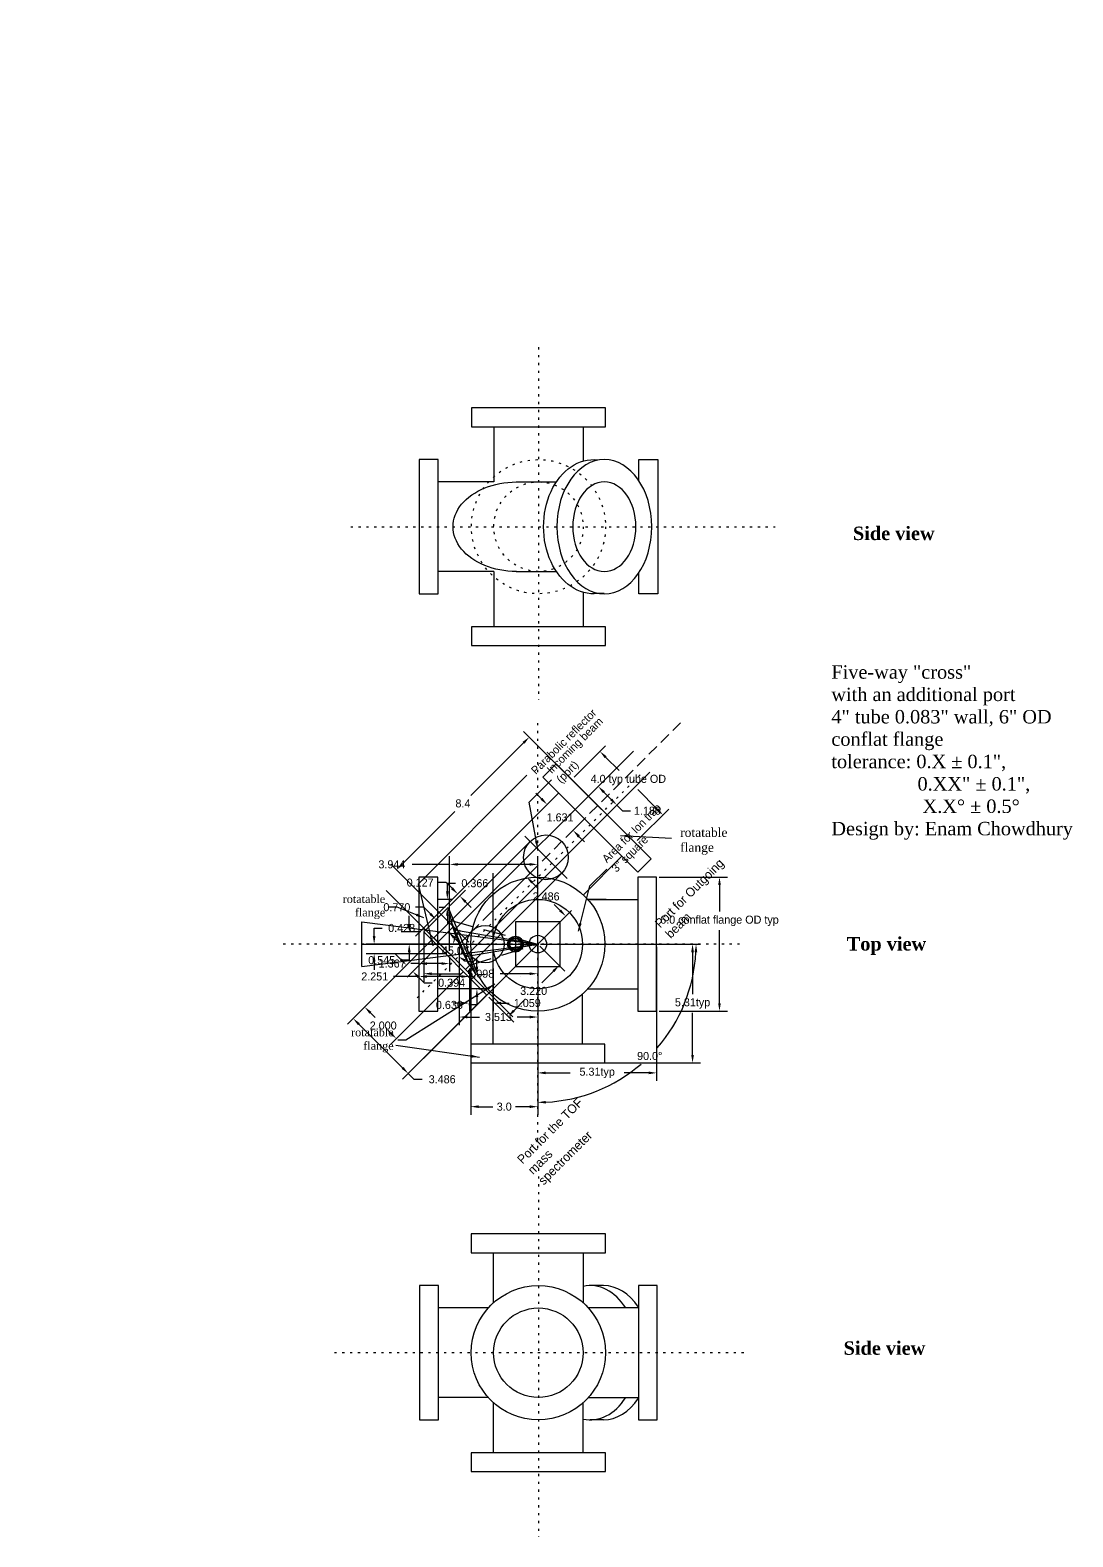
# Model space of a CAD drawing. Extents: x -60 to 33.2, y -11 to 57.
# Drawn here: x -13.4 to 33.2, y -10.4 to 57 of the extents above; entities that cross this region are included whole.
import ezdxf

# ---------------------------------------------------------------- set-up
doc = ezdxf.new("R2010")
doc.units = 0
doc.header["$LTSCALE"] = 2
doc.header["$MEASUREMENT"] = 0
for name, pattern in [('DASHED', [0.75, 0.5, -0.25]), ('DOT2', [0.125, 0, -0.125]), ('HIDDEN', [0.375, 0.25, -0.125])]:
    doc.linetypes.add(name, pattern=pattern)
doc.layers.get('0').update_dxf_attribs({"linetype": 'CONTINUOUS'})
doc.layers.get('DEFPOINTS').update_dxf_attribs({"linetype": 'CONTINUOUS'})
for name, color, linetype in [('3INCH', 92, 'CONTINUOUS'), ('CHAMBER', 5, 'HIDDEN'), ('DIM_CHAMBER', 136, 'CONTINUOUS'), ('DIM_INTERIOR', 6, 'CONTINUOUS'), ('LEGEND', 240, 'CONTINUOUS')]:
    doc.layers.add(name, color=color, linetype=linetype)
doc.dimstyles.new('STANDARD_WS', dxfattribs={"dimscale": 2, "dimtxt": 0.18, "dimasz": 0.18, "dimexe": 0.18, "dimexo": 0.0625, "dimgap": 0.09, "dimtad": 0, "dimtih": 1, "dimtoh": 1, "dimdec": 3, "dimzin": 0, "dimtxsty": 'STANDARD', "dimcen": 0.09, "dimazin": 3, "dimtfac": 1, "dimtdec": 3, "dimtofl": 0, "dimtmove": 0, "dimatfit": 3, "dimtolj": 1, "dimtzin": 0})

# ---------------------------------------------------------------- blocks, each defined once
blk = doc.blocks.new('*D0')
at = {"color": 0, "linetype": 'BYBLOCK'}
for p, q in [((4.564, 16.329), (1.308, 13.074)), ((5.978, 14.915), (2.723, 11.659)), ((1.818, 13.074), (2.033, 12.858)), ((2.723, 12.169), (2.595, 12.296))]:
    blk.add_line(p, q, dxfattribs=at)
for points in [[(1.86, 13.116), (1.775, 13.031), (1.563, 13.328)], [(2.765, 12.211), (2.68, 12.126), (2.977, 11.914)]]:
    blk.add_solid(points, dxfattribs=at)
at = {"layer": 'DEFPOINTS', "color": 0, "linetype": 'BYBLOCK'}
for p in [(4.653, 16.418), (6.067, 15.003), (2.977, 11.914)]:
    blk.add_point(p, dxfattribs=at)
at = {"color": 0, "linetype": 'BYBLOCK', "insert": (2.393, 12.498), "char_height": 0.36, "attachment_point": 5}
blk.add_mtext('\\A1;2.000', dxfattribs=at)
blk = doc.blocks.new('*D1')
at = {"color": 0, "linetype": 'BYBLOCK'}
for p, q in [((4.564, 16.329), (0.796, 12.561)), ((7.029, 13.865), (3.26, 10.096)), ((1.305, 12.561), (3.26, 10.605)), ((3.515, 10.351), (3.769, 10.096)), ((3.769, 10.096), (4.129, 10.096))]:
    blk.add_line(p, q, dxfattribs=at)
for points in [[(1.347, 12.603), (1.262, 12.518), (1.05, 12.815)], [(3.303, 10.648), (3.218, 10.563), (3.515, 10.351)]]:
    blk.add_solid(points, dxfattribs=at)
at = {"layer": 'DEFPOINTS', "color": 0, "linetype": 'BYBLOCK'}
for p in [(4.653, 16.418), (7.117, 13.953), (3.515, 10.351)]:
    blk.add_point(p, dxfattribs=at)
at = {"color": 0, "linetype": 'BYBLOCK', "insert": (5.029, 10.096), "char_height": 0.36, "attachment_point": 5}
blk.add_mtext('\\A1;3.486', dxfattribs=at)
blk = doc.blocks.new('*D2')
at = {"color": 0, "linetype": 'BYBLOCK'}
for p, q in [((5.788, 16.014), (5.788, 12.52)), ((9.301, 16.014), (9.3, 12.52)), ((6.148, 12.88), (6.704, 12.88)), ((8.94, 12.88), (8.384, 12.88))]:
    blk.add_line(p, q, dxfattribs=at)
for points in [[(6.148, 12.94), (6.148, 12.82), (5.788, 12.88)], [(8.94, 12.94), (8.94, 12.82), (9.3, 12.88)]]:
    blk.add_solid(points, dxfattribs=at)
at = {"layer": 'DEFPOINTS', "color": 0, "linetype": 'BYBLOCK'}
for p in [(5.788, 16.139), (9.301, 16.139), (5.788, 12.88)]:
    blk.add_point(p, dxfattribs=at)
at = {"color": 0, "linetype": 'BYBLOCK', "insert": (7.544, 12.88), "char_height": 0.36, "attachment_point": 5}
blk.add_mtext('\\A1;3.513', dxfattribs=at)
blk = doc.blocks.new('*D5')
at = {"color": 0, "linetype": 'BYBLOCK'}
for p, q in [((14.727, 19.139), (17.785, 19.139)), ((17.425, 18.779), (17.425, 17.599)), ((17.425, 13.499), (17.425, 16.759)), ((14.727, 13.139), (17.785, 13.139))]:
    blk.add_line(p, q, dxfattribs=at)
for points in [[(17.365, 18.779), (17.485, 18.779), (17.425, 19.139)], [(17.365, 13.499), (17.485, 13.499), (17.425, 13.139)]]:
    blk.add_solid(points, dxfattribs=at)
at = {"layer": 'DEFPOINTS', "color": 0, "linetype": 'BYBLOCK'}
for p in [(14.602, 19.139), (14.602, 13.139), (17.425, 13.139)]:
    blk.add_point(p, dxfattribs=at)
at = {"color": 0, "linetype": 'BYBLOCK', "insert": (17.425, 17.179), "char_height": 0.36, "attachment_point": 5}
blk.add_mtext('\\A1;6.0 conflat flange OD typ', dxfattribs=at)
blk = doc.blocks.new('*D6')
at = {"color": 0, "linetype": 'BYBLOCK'}
for p, q in [((10.926, 23.608), (12.337, 25.008)), ((12.335, 24.499), (12.935, 23.894)), ((14.645, 22.169), (13.768, 23.054)), ((13.742, 20.767), (15.154, 22.167))]:
    blk.add_line(p, q, dxfattribs=at)
for points in [[(12.378, 24.541), (12.293, 24.456), (12.082, 24.754)], [(14.687, 22.211), (14.602, 22.127), (14.898, 21.914)]]:
    blk.add_solid(points, dxfattribs=at)
at = {"layer": 'DEFPOINTS', "color": 0, "linetype": 'BYBLOCK'}
for p in [(12.082, 24.754), (10.837, 23.52), (13.653, 20.679)]:
    blk.add_point(p, dxfattribs=at)
at = {"color": 0, "linetype": 'BYBLOCK', "insert": (13.351, 23.474), "char_height": 0.36, "attachment_point": 5}
blk.add_mtext('\\A1;4.0 typ tube OD', dxfattribs=at)
blk = doc.blocks.new('*D7')
at = {"color": 0, "linetype": 'BYBLOCK'}
for start, end in [(126.84891, 153.42445), (251.57553, 278.15107)]:
    blk.add_arc((6.309, 16.139), 0.783, start, end, dxfattribs=at)
for points in [[(5.667, 16.475), (5.55, 16.503), (5.526, 16.139)], [(6.03, 15.345), (6.093, 15.447), (5.755, 15.585)]]:
    blk.add_solid(points, dxfattribs=at)
at = {"layer": 'DEFPOINTS', "color": 0, "linetype": 'BYBLOCK'}
for p in [(14.707, 24.537), (-2.14, 16.139), (5.631, 15.747), (18.327, 16.139), (3.911, 13.74)]:
    blk.add_point(p, dxfattribs=at)
at = {"color": 0, "linetype": 'BYBLOCK', "insert": (5.58, 15.852), "char_height": 0.36, "attachment_point": 5}
blk.add_mtext('\\A1;45.0°', dxfattribs=at)
blk = doc.blocks.new('*D8')
at = {"color": 0, "linetype": 'BYBLOCK'}
for p, q in [((6.303, 16.008), (6.303, 8.512)), ((9.303, 16.014), (9.303, 8.512)), ((6.663, 8.872), (7.293, 8.872)), ((8.943, 8.872), (8.313, 8.872))]:
    blk.add_line(p, q, dxfattribs=at)
for points in [[(6.663, 8.932), (6.663, 8.812), (6.303, 8.872)], [(8.943, 8.932), (8.943, 8.812), (9.303, 8.872)]]:
    blk.add_solid(points, dxfattribs=at)
at = {"layer": 'DEFPOINTS', "color": 0, "linetype": 'BYBLOCK'}
for p in [(6.303, 16.133), (9.303, 16.139), (6.303, 8.872)]:
    blk.add_point(p, dxfattribs=at)
at = {"color": 0, "linetype": 'BYBLOCK', "insert": (7.803, 8.872), "char_height": 0.36, "attachment_point": 5}
blk.add_mtext('\\A1;3.0', dxfattribs=at)
blk = doc.blocks.new('*D9')
at = {"color": 0, "linetype": 'BYBLOCK'}
for p, q in [((9.301, 16.014), (9.301, 10.023)), ((14.613, 16.014), (14.613, 10.023)), ((9.661, 10.383), (10.757, 10.383)), ((14.253, 10.383), (13.157, 10.383))]:
    blk.add_line(p, q, dxfattribs=at)
for points in [[(9.661, 10.443), (9.661, 10.323), (9.301, 10.383)], [(14.253, 10.443), (14.253, 10.323), (14.613, 10.383)]]:
    blk.add_solid(points, dxfattribs=at)
at = {"layer": 'DEFPOINTS', "color": 0, "linetype": 'BYBLOCK'}
for p in [(9.301, 16.139), (14.613, 16.139), (14.613, 10.383)]:
    blk.add_point(p, dxfattribs=at)
at = {"color": 0, "linetype": 'BYBLOCK', "insert": (11.957, 10.383), "char_height": 0.36, "attachment_point": 5}
blk.add_mtext('\\A1;5.31typ', dxfattribs=at)
blk = doc.blocks.new('*D10')
at = {"color": 0, "linetype": 'BYBLOCK'}
for p, q in [((9.426, 16.139), (16.581, 16.139)), ((16.221, 15.779), (16.221, 13.904)), ((16.221, 11.189), (16.221, 13.064)), ((9.428, 10.829), (16.581, 10.829))]:
    blk.add_line(p, q, dxfattribs=at)
for points in [[(16.161, 15.779), (16.281, 15.779), (16.221, 16.139)], [(16.161, 11.189), (16.281, 11.189), (16.221, 10.829)]]:
    blk.add_solid(points, dxfattribs=at)
at = {"layer": 'DEFPOINTS', "color": 0, "linetype": 'BYBLOCK'}
for p in [(9.301, 16.139), (9.303, 10.829), (16.221, 10.829)]:
    blk.add_point(p, dxfattribs=at)
at = {"color": 0, "linetype": 'BYBLOCK', "insert": (16.221, 13.484), "char_height": 0.36, "attachment_point": 5}
blk.add_mtext('\\A1;5.31typ', dxfattribs=at)
blk = doc.blocks.new('*D11')
at = {"color": 0, "linetype": 'BYBLOCK'}
for p, q in [((12.157, 22.164), (8.671, 25.65)), ((8.671, 25.141), (6.317, 22.788)), ((3.243, 19.714), (5.597, 22.068)), ((6.221, 16.227), (2.734, 19.714))]:
    blk.add_line(p, q, dxfattribs=at)
for points in [[(8.628, 25.184), (8.713, 25.099), (8.925, 25.396)], [(3.201, 19.757), (3.286, 19.672), (2.989, 19.46)]]:
    blk.add_solid(points, dxfattribs=at)
at = {"layer": 'DEFPOINTS', "color": 0, "linetype": 'BYBLOCK'}
for p in [(12.246, 22.075), (2.989, 19.46), (6.309, 16.139)]:
    blk.add_point(p, dxfattribs=at)
at = {"color": 0, "linetype": 'BYBLOCK', "insert": (5.957, 22.428), "char_height": 0.36, "attachment_point": 5}
blk.add_mtext('\\A1;8.4', dxfattribs=at)
blk = doc.blocks.new('*D12')
at = {"color": 0, "linetype": 'BYBLOCK'}
for p, q in [((11.96, 23.145), (12.258, 23.443)), ((12.258, 22.934), (12.583, 22.609)), ((12.794, 22.311), (13.092, 22.609)), ((12.838, 22.354), (13.092, 22.1)), ((13.092, 22.1), (13.452, 22.1))]:
    blk.add_line(p, q, dxfattribs=at)
for points in [[(12.301, 22.977), (12.216, 22.892), (12.004, 23.189)], [(12.626, 22.651), (12.541, 22.567), (12.838, 22.354)]]:
    blk.add_solid(points, dxfattribs=at)
at = {"layer": 'DEFPOINTS', "color": 0, "linetype": 'BYBLOCK'}
for p in [(11.872, 23.057), (12.838, 22.354), (12.706, 22.223)]:
    blk.add_point(p, dxfattribs=at)
at = {"color": 0, "linetype": 'BYBLOCK', "insert": (14.202, 22.1), "char_height": 0.36, "attachment_point": 5}
blk.add_mtext('\\A1;1.180', dxfattribs=at)
blk = doc.blocks.new('*D13')
at = {"color": 0, "linetype": 'BYBLOCK'}
for p, q in [((5.36, 19.704), (3.681, 19.704)), ((5.36, 15.836), (5.36, 20.064)), ((8.943, 19.704), (5.72, 19.704)), ((9.303, 15.836), (9.303, 20.064))]:
    blk.add_line(p, q, dxfattribs=at)
for points in [[(5.72, 19.764), (5.72, 19.644), (5.36, 19.704)], [(8.943, 19.764), (8.943, 19.644), (9.303, 19.704)]]:
    blk.add_solid(points, dxfattribs=at)
at = {"layer": 'DEFPOINTS', "color": 0, "linetype": 'BYBLOCK'}
for p in [(9.303, 19.704), (5.36, 15.711), (9.303, 15.711)]:
    blk.add_point(p, dxfattribs=at)
at = {"color": 0, "linetype": 'BYBLOCK', "insert": (2.781, 19.704), "char_height": 0.36, "attachment_point": 5}
blk.add_mtext('\\A1;3.944', dxfattribs=at)
blk = doc.blocks.new('*D14')
at = {"color": 0, "linetype": 'BYBLOCK'}
for p, q in [((1.988, 16.499), (1.988, 16.859)), ((1.988, 16.859), (2.348, 16.859)), ((5.235, 16.139), (1.628, 16.139)), ((5.235, 15.711), (1.628, 15.711)), ((1.988, 15.351), (1.988, 14.991))]:
    blk.add_line(p, q, dxfattribs=at)
for points in [[(1.928, 16.499), (2.048, 16.499), (1.988, 16.139)], [(1.928, 15.351), (2.048, 15.351), (1.988, 15.711)]]:
    blk.add_solid(points, dxfattribs=at)
at = {"layer": 'DEFPOINTS', "color": 0, "linetype": 'BYBLOCK'}
for p in [(1.988, 16.139), (5.36, 16.139), (5.36, 15.711)]:
    blk.add_point(p, dxfattribs=at)
at = {"color": 0, "linetype": 'BYBLOCK', "insert": (3.218, 16.859), "char_height": 0.36, "attachment_point": 5}
blk.add_mtext('\\A1;0.428', dxfattribs=at)
blk = doc.blocks.new('*D15')
at = {"color": 0, "linetype": 'BYBLOCK'}
for start, end in [(318.98703, 357.08462), (272.91534, 310.71319)]:
    blk.add_arc((9.303, 16.139), 7.076, start, end, dxfattribs=at)
for points in [[(16.31, 15.78), (16.43, 15.777), (16.379, 16.139)], [(9.664, 9.012), (9.661, 9.132), (9.303, 9.063)]]:
    blk.add_solid(points, dxfattribs=at)
at = {"layer": 'DEFPOINTS', "color": 0, "linetype": 'BYBLOCK'}
for p in [(9.303, 26.165), (-2.14, 16.139), (18.327, 16.139), (12.841, 10.011), (9.303, 7.024)]:
    blk.add_point(p, dxfattribs=at)
at = {"color": 0, "linetype": 'BYBLOCK', "insert": (14.306, 11.135), "char_height": 0.36, "attachment_point": 5}
blk.add_mtext('\\A1;90.0°', dxfattribs=at)
blk = doc.blocks.new('*D16')
at = {"color": 0, "linetype": 'BYBLOCK'}
for p, q in [((3.993, 15.055), (3.993, 14.332)), ((6.244, 15.055), (6.244, 14.332)), ((3.993, 14.692), (2.854, 14.692)), ((5.884, 14.692), (4.353, 14.692))]:
    blk.add_line(p, q, dxfattribs=at)
for points in [[(4.353, 14.752), (4.353, 14.632), (3.993, 14.692)], [(5.884, 14.752), (5.884, 14.632), (6.244, 14.692)]]:
    blk.add_solid(points, dxfattribs=at)
at = {"layer": 'DEFPOINTS', "color": 0, "linetype": 'BYBLOCK'}
for p in [(3.993, 15.18), (6.244, 15.18), (3.993, 14.692)]:
    blk.add_point(p, dxfattribs=at)
at = {"color": 0, "linetype": 'BYBLOCK', "insert": (2.014, 14.692), "char_height": 0.36, "attachment_point": 5}
blk.add_mtext('\\A1;2.251', dxfattribs=at)
blk = doc.blocks.new('*D17')
at = {"color": 0, "linetype": 'BYBLOCK'}
for p, q in [((9.468, 22.635), (9.213, 22.889)), ((10.149, 22.807), (9.468, 22.125)), ((11.303, 21.654), (10.621, 20.972)), ((11.13, 20.972), (11.385, 20.717))]:
    blk.add_line(p, q, dxfattribs=at)
for points in [[(9.51, 22.677), (9.425, 22.592), (9.722, 22.38)], [(11.173, 21.014), (11.088, 20.93), (10.876, 21.227)]]:
    blk.add_solid(points, dxfattribs=at)
at = {"layer": 'DEFPOINTS', "color": 0, "linetype": 'BYBLOCK'}
for p in [(10.238, 22.895), (11.391, 21.742), (10.876, 21.227)]:
    blk.add_point(p, dxfattribs=at)
at = {"color": 0, "linetype": 'BYBLOCK', "insert": (10.299, 21.803), "char_height": 0.36, "attachment_point": 5}
blk.add_mtext('\\A1;1.631', dxfattribs=at)
blk = doc.blocks.new('*D18')
at = {"color": 0, "linetype": 'BYBLOCK'}
for p, q in [((3.993, 15.586), (3.993, 14.909)), ((5.36, 15.586), (5.36, 14.909)), ((3.993, 15.269), (3.633, 15.269)), ((5, 15.269), (4.353, 15.269))]:
    blk.add_line(p, q, dxfattribs=at)
for points in [[(4.353, 15.329), (4.353, 15.209), (3.993, 15.269)], [(5, 15.329), (5, 15.209), (5.36, 15.269)]]:
    blk.add_solid(points, dxfattribs=at)
at = {"layer": 'DEFPOINTS', "color": 0, "linetype": 'BYBLOCK'}
for p in [(3.993, 15.711), (5.36, 15.711), (3.993, 15.269)]:
    blk.add_point(p, dxfattribs=at)
at = {"color": 0, "linetype": 'BYBLOCK', "insert": (2.793, 15.269), "char_height": 0.36, "attachment_point": 5}
blk.add_mtext('\\A1;1.367', dxfattribs=at)
blk = doc.blocks.new('*D26')
at = {"color": 0, "linetype": 'BYBLOCK'}
for p, q in [((-50.336, 57), (-52.839, 57)), ((-52.479, 56.64), (-52.479, 41.749)), ((-52.479, 26.139), (-52.479, 41.029)), ((-48.742, 25.779), (-52.839, 25.779)), ((7.073, 17.424), (9.051, 19.402)), ((9.051, 18.893), (9.315, 18.629)), ((8.831, 15.667), (10.808, 17.644)), ((10.299, 17.644), (10.035, 17.909))]:
    blk.add_line(p, q, dxfattribs=at)
for points in [[(-52.539, 56.64), (-52.419, 56.64), (-52.479, 57)], [(-52.539, 26.139), (-52.419, 26.139), (-52.479, 25.779)], [(9.093, 18.935), (9.009, 18.85), (8.796, 19.147)], [(10.342, 17.687), (10.257, 17.602), (10.554, 17.39)]]:
    blk.add_solid(points, dxfattribs=at)
at = {"layer": 'DEFPOINTS', "color": 0, "linetype": 'BYBLOCK'}
for p in [(-52.479, 57), (-50.211, 57), (-48.617, 25.779), (8.796, 19.147), (6.985, 17.336), (8.742, 15.578)]:
    blk.add_point(p, dxfattribs=at)
at = {"color": 0, "linetype": 'BYBLOCK', "char_height": 0.36, "attachment_point": 5}
for s, insert in [('\\A1;31.221', (-52.479, 41.389)), ('\\A1;2.486', (9.675, 18.269))]:
    blk.add_mtext(s, dxfattribs=dict(at, insert=insert))
blk = doc.blocks.new('*D27')
at = {"color": 0, "linetype": 'BYBLOCK'}
for p, q in [((-60, 22.387), (-60, 21.193)), ((-50.617, 21.792), (-50.617, 21.193)), ((-59.64, 21.553), (-56.208, 21.553)), ((-50.977, 21.553), (-54.408, 21.553)), ((4.205, 16.014), (4.205, 14.456)), ((9.303, 16.014), (9.303, 14.456)), ((4.565, 14.816), (5.884, 14.816)), ((8.943, 14.816), (7.624, 14.816))]:
    blk.add_line(p, q, dxfattribs=at)
for points in [[(-59.64, 21.613), (-59.64, 21.493), (-60, 21.553)], [(-50.977, 21.613), (-50.977, 21.493), (-50.617, 21.553)], [(4.565, 14.876), (4.565, 14.756), (4.205, 14.816)], [(8.943, 14.876), (8.943, 14.756), (9.303, 14.816)]]:
    blk.add_solid(points, dxfattribs=at)
at = {"layer": 'DEFPOINTS', "color": 0, "linetype": 'BYBLOCK'}
for p in [(-60, 22.512), (-50.617, 21.917), (-60, 21.553), (4.205, 16.139), (9.303, 16.139), (9.303, 14.816)]:
    blk.add_point(p, dxfattribs=at)
at = {"color": 0, "linetype": 'BYBLOCK', "char_height": 0.36, "attachment_point": 5}
for s, insert in [('\\A1;9.383', (-55.308, 21.553)), ('\\A1;5.098', (6.754, 14.816))]:
    blk.add_mtext(s, dxfattribs=dict(at, insert=insert))
blk = doc.blocks.new('*D24')
at = {"color": 0, "linetype": 'BYBLOCK'}
for p, q in [((6.244, 15.055), (6.244, 13.143)), ((7.303, 15.055), (7.303, 13.143)), ((5.884, 13.503), (5.524, 13.503)), ((7.663, 13.503), (8.023, 13.503))]:
    blk.add_line(p, q, dxfattribs=at)
for points in [[(5.884, 13.563), (5.884, 13.443), (6.244, 13.503)], [(7.663, 13.563), (7.663, 13.443), (7.303, 13.503)]]:
    blk.add_solid(points, dxfattribs=at)
at = {"layer": 'DEFPOINTS', "color": 0, "linetype": 'BYBLOCK'}
for p in [(6.244, 15.18), (7.303, 15.18), (7.303, 13.503)]:
    blk.add_point(p, dxfattribs=at)
at = {"color": 0, "linetype": 'BYBLOCK', "insert": (8.833, 13.503), "char_height": 0.36, "attachment_point": 5}
blk.add_mtext('\\A1;1.059', dxfattribs=at)
blk = doc.blocks.new('*D25')
at = {"color": 0, "linetype": 'BYBLOCK'}
for p, q in [((9.392, 16.05), (10.511, 14.931)), ((10.002, 14.931), (9.478, 14.407)), ((7.115, 13.774), (8.234, 12.654)), ((8.234, 13.164), (8.758, 13.687))]:
    blk.add_line(p, q, dxfattribs=at)
for points in [[(9.959, 14.973), (10.044, 14.888), (10.256, 15.185)], [(8.191, 13.206), (8.276, 13.121), (7.979, 12.909)]]:
    blk.add_solid(points, dxfattribs=at)
at = {"layer": 'DEFPOINTS', "color": 0, "linetype": 'BYBLOCK'}
for p in [(9.303, 16.139), (7.026, 13.862), (7.979, 12.909)]:
    blk.add_point(p, dxfattribs=at)
at = {"color": 0, "linetype": 'BYBLOCK', "insert": (9.118, 14.047), "char_height": 0.36, "attachment_point": 5}
blk.add_mtext('\\A1;3.220', dxfattribs=at)
blk = doc.blocks.new('*D28')
at = {"color": 0, "linetype": 'BYBLOCK'}
for p, q in [((4.203, 17.787), (3.843, 17.787)), ((4.502, 17.489), (4.203, 17.787)), ((4.293, 16.772), (5.011, 17.489)), ((4.838, 16.227), (5.555, 16.945)), ((5.555, 16.436), (5.81, 16.181))]:
    blk.add_line(p, q, dxfattribs=at)
for points in [[(4.544, 17.532), (4.459, 17.447), (4.756, 17.235)], [(5.598, 16.478), (5.513, 16.393), (5.301, 16.69)]]:
    blk.add_solid(points, dxfattribs=at)
at = {"layer": 'DEFPOINTS', "color": 0, "linetype": 'BYBLOCK'}
for p in [(4.756, 17.235), (4.205, 16.684), (4.749, 16.139)]:
    blk.add_point(p, dxfattribs=at)
at = {"color": 0, "linetype": 'BYBLOCK', "insert": (3.003, 17.787), "char_height": 0.36, "attachment_point": 5}
blk.add_mtext('\\A1;0.770', dxfattribs=at)
blk = doc.blocks.new('*D29')
at = {"color": 0, "linetype": 'BYBLOCK'}
for p, q in [((3.556, 17.044), (3.556, 17.404)), ((4.08, 16.684), (3.196, 16.684)), ((4.08, 16.139), (3.196, 16.139)), ((3.556, 15.779), (3.556, 15.419)), ((3.556, 15.419), (3.196, 15.419))]:
    blk.add_line(p, q, dxfattribs=at)
for points in [[(3.496, 17.044), (3.616, 17.044), (3.556, 16.684)], [(3.496, 15.779), (3.616, 15.779), (3.556, 16.139)]]:
    blk.add_solid(points, dxfattribs=at)
at = {"layer": 'DEFPOINTS', "color": 0, "linetype": 'BYBLOCK'}
for p in [(4.205, 16.684), (3.556, 16.139), (4.205, 16.139)]:
    blk.add_point(p, dxfattribs=at)
at = {"color": 0, "linetype": 'BYBLOCK', "insert": (2.326, 15.419), "char_height": 0.36, "attachment_point": 5}
blk.add_mtext('\\A1;0.545', dxfattribs=at)
blk = doc.blocks.new('*D30')
at = {"color": 0, "linetype": 'BYBLOCK'}
for p, q in [((4.564, 16.329), (3.179, 14.944)), ((3.179, 15.454), (2.925, 15.708)), ((4.843, 16.051), (3.458, 14.666)), ((3.967, 14.666), (4.222, 14.411)), ((4.222, 14.411), (4.582, 14.411))]:
    blk.add_line(p, q, dxfattribs=at)
for points in [[(3.222, 15.496), (3.137, 15.411), (3.434, 15.199)], [(4.009, 14.708), (3.925, 14.623), (3.712, 14.92)]]:
    blk.add_solid(points, dxfattribs=at)
at = {"layer": 'DEFPOINTS', "color": 0, "linetype": 'BYBLOCK'}
for p in [(4.653, 16.418), (4.931, 16.139), (3.712, 14.92)]:
    blk.add_point(p, dxfattribs=at)
at = {"color": 0, "linetype": 'BYBLOCK', "insert": (5.452, 14.411), "char_height": 0.36, "attachment_point": 5}
blk.add_mtext('\\A1;0.394', dxfattribs=at)
blk = doc.blocks.new('*D31')
at = {"color": 0, "linetype": 'BYBLOCK'}
for p, q in [((5.26, 18.499), (5.26, 18.859)), ((5.26, 18.859), (5.62, 18.859)), ((5.169, 18.139), (4.9, 18.139)), ((5.169, 17.772), (4.9, 17.772)), ((5.26, 17.412), (5.26, 17.052))]:
    blk.add_line(p, q, dxfattribs=at)
for points in [[(5.2, 18.499), (5.32, 18.499), (5.26, 18.139)], [(5.2, 17.412), (5.32, 17.412), (5.26, 17.772)]]:
    blk.add_solid(points, dxfattribs=at)
at = {"layer": 'DEFPOINTS', "color": 0, "linetype": 'BYBLOCK'}
for p in [(5.26, 18.139), (5.294, 18.139), (5.294, 17.772)]:
    blk.add_point(p, dxfattribs=at)
at = {"color": 0, "linetype": 'BYBLOCK', "insert": (6.49, 18.859), "char_height": 0.36, "attachment_point": 5}
blk.add_mtext('\\A1;0.366', dxfattribs=at)
blk = doc.blocks.new('*D32')
at = {"color": 0, "linetype": 'BYBLOCK'}
for p, q in [((6.581, 15.134), (6.581, 15.494)), ((6.663, 14.774), (6.941, 14.774)), ((6.581, 13.779), (6.581, 13.419)), ((6.663, 14.139), (6.941, 14.139)), ((6.581, 13.419), (6.221, 13.419))]:
    blk.add_line(p, q, dxfattribs=at)
for points in [[(6.521, 15.134), (6.641, 15.134), (6.581, 14.774)], [(6.521, 13.779), (6.641, 13.779), (6.581, 14.139)]]:
    blk.add_solid(points, dxfattribs=at)
at = {"layer": 'DEFPOINTS', "color": 0, "linetype": 'BYBLOCK'}
for p in [(6.538, 14.774), (6.538, 14.139), (6.581, 14.139)]:
    blk.add_point(p, dxfattribs=at)
at = {"color": 0, "linetype": 'BYBLOCK', "insert": (5.351, 13.419), "char_height": 0.36, "attachment_point": 5}
blk.add_mtext('\\A1;0.636', dxfattribs=at)
blk = doc.blocks.new('*D33')
at = {"color": 0, "linetype": 'BYBLOCK'}
for p, q in [((5.214, 18.89), (4.854, 18.89)), ((5.469, 18.636), (5.214, 18.89)), ((5.293, 17.95), (5.978, 18.636)), ((5.382, 17.861), (6.067, 18.546)), ((6.067, 18.037), (6.322, 17.782))]:
    blk.add_line(p, q, dxfattribs=at)
for points in [[(5.511, 18.678), (5.426, 18.593), (5.723, 18.381)], [(6.11, 18.079), (6.025, 17.994), (5.813, 18.291)]]:
    blk.add_solid(points, dxfattribs=at)
at = {"layer": 'DEFPOINTS', "color": 0, "linetype": 'BYBLOCK'}
for p in [(5.723, 18.381), (5.204, 17.862), (5.294, 17.772)]:
    blk.add_point(p, dxfattribs=at)
at = {"color": 0, "linetype": 'BYBLOCK', "insert": (4.044, 18.89), "char_height": 0.36, "attachment_point": 5}
blk.add_mtext('\\A1;0.127', dxfattribs=at)

msp = doc.modelspace()

# ---------------------------------------------------------------- linework, layer by layer
at = {"linetype": 'HIDDEN'}
for p, q in [((15.6876, 26.0386), (5.7881, 16.1391)), ((5.8471, 16.1391), (15.8596, 16.1391))]:
    msp.add_line(p, q, dxfattribs=at)
for p, q in [((13.5815, 24.7668), (5.5858, 16.7711)), ((14.3103, 23.8269), (6.0739, 15.5905)), ((7.3028, 13.9026), (7.3028, 19.3076)), ((2.5312, 18.539), (8.188, 12.8821)), ((5.5858, 16.7711), (9.3031, 16.1391)), ((5.7881, 16.1391), (2.0054, 16.1391)), ((9.3031, 16.1391), (4.1881, 11.024)), ((6.0739, 15.5905), (9.3031, 16.1391)), ((9.3031, 16.1391), (9.3031, 9.2605)), ((8.5106, 14.681), (8.5106, 14.681))]:
    msp.add_line(p, q)
at = {"color": 1, "linetype": 'DASHED'}
for p in [(5.4255, 17.1907), (6.2646, 15.2014)]:
    msp.add_line(p, (9.3031, 16.1391), dxfattribs=at)
for points in [[(4.6525, 16.4177), (5.4162, 17.1813), (6.2435, 15.1802), (6.0667, 15.0034)], [(8.3033, 15.1392), (10.3033, 15.1392), (10.3033, 17.1392), (8.3033, 17.1392)]]:
    msp.add_lwpolyline(points, close=True)
at = {"color": 3}
msp.add_circle((6.9601, 16.1391), 0.835, dxfattribs=at)
for radius in [0.35, 0.25]:
    msp.add_circle((8.3033, 16.1391), radius)
msp.add_arc((15.74, 20.2779), 10.7782, 196.696328, 208.226772)
at = {"layer": '3INCH', "color": 1}
for p, q in [((10.6091, 19.0764), (8.7255, 20.96)), ((8.9602, 20.7253), (5.4255, 17.1907)), ((10.3744, 19.3111), (6.2646, 15.2014)), ((5.4809, 18.1386), (3.8371, 16.4949)), ((1.4331, 15.1391), (1.4331, 17.1391)), ((1.4331, 17.1391), (9.3031, 16.1391)), ((4.2049, 16.6835), (4.2049, 15.8431)), ((1.4331, 16.1391), (9.3031, 16.1391)), ((1.4331, 15.1391), (9.3031, 16.1391))]:
    msp.add_line(p, q, dxfattribs=at)
at = {"layer": '3INCH'}
for p, q in [((4.2049, 16.6835), (5.2938, 17.7725)), ((5.2938, 17.7725), (6.5383, 14.7743)), ((7.0262, 13.8622), (4.2049, 16.6835)), ((6.3262, 14.5622), (6.5383, 14.7743))]:
    msp.add_line(p, q, dxfattribs=at)
at = {"layer": '3INCH', "color": 1}
for centre, radius in [((9.6673, 20.0182), 1), ((8.3033, 16.1391), 0.3)]:
    msp.add_circle(centre, radius, dxfattribs=at)
at = {"layer": '3INCH'}
msp.add_circle((9.3031, 16.1391), 0.394, dxfattribs=at)
msp.add_arc((12.9846, 19.2075), 7.8235, 190.569346, 214.516776, dxfattribs=at)
at = {"layer": 'CHAMBER', "linetype": 'DOT2'}
for p, q in [((9.3349, 42.8257), (9.3349, 27.0598)), ((0.9389, 34.8006), (19.9169, 34.8006)), ((9.3028, 7.0236), (9.3028, 26.1651)), ((3.9108, 13.7405), (14.0474, 23.8771)), ((18.327, 16.1386), (-2.1402, 16.1386)), ((9.3278, 6.104), (9.3278, -10.36)), ((18.5118, -2.128), (0.1438, -2.128))]:
    msp.add_line(p, q, dxfattribs=at)
at = {"layer": 'CHAMBER', "linetype": 'CONTINUOUS'}
for p, q in [((7.3349, 39.2706), (7.3349, 36.8006)), ((11.3349, 39.2706), (11.3349, 37.7174)), ((7.3349, 36.8006), (4.8449, 36.8006)), ((8.3349, 36.8006), (10.1399, 36.8006)), ((7.3349, 32.8006), (4.8449, 32.8006)), ((7.3349, 32.8006), (7.3349, 30.3306)), ((8.3349, 32.8006), (10.1399, 32.8006)), ((11.3349, 31.8837), (11.3349, 30.3306)), ((12.2773, 31.8104), (11.7953, 31.8104)), ((5.4809, 18.1386), (10.2377, 22.8955)), ((10.2834, 20.1252), (10.2955, 20.1252)), ((11.3396, 18.3413), (13.0657, 20.0675)), ((5.4809, 18.1386), (4.8328, 18.1386)), ((12.3586, 18.1386), (11.5389, 18.1386)), ((11.5389, 18.1386), (13.7728, 18.1386)), ((7.0668, 14.1386), (4.8328, 14.1386)), ((7.3028, 11.6686), (7.3028, 13.9026)), ((11.3028, 11.6686), (11.3028, 13.9026)), ((11.5389, 14.1386), (13.7728, 14.1386)), ((7.3278, 0.1081), (7.3278, 2.342)), ((11.3278, 2.342), (11.3278, 0.1081)), ((12.2415, 0.872), (11.6515, 0.872)), ((7.0918, -0.128), (4.8578, -0.128)), ((13.7978, -0.128), (11.5639, -0.128)), ((7.0918, -4.128), (4.8578, -4.128)), ((7.3278, -6.598), (7.3278, -4.3641)), ((11.3278, -6.598), (11.3278, -4.3641)), ((11.5639, -4.128), (13.7978, -4.128)), ((12.2415, -5.128), (11.6515, -5.128))]:
    msp.add_line(p, q, dxfattribs=at)
for points in [[(12.3349, 40.1106), (6.3349, 40.1106), (6.3349, 39.2706), (12.3349, 39.2706)], [(4.0049, 31.8006), (4.8449, 31.8006), (4.8449, 37.8006), (4.0049, 37.8006)], [(6.3349, 29.4906), (12.3349, 29.4906), (12.3349, 30.3306), (6.3349, 30.3306)], [(14.3668, 19.9543), (10.1242, 24.197), (9.5302, 23.603), (13.7728, 19.3603)], [(3.9928, 19.1386), (3.9928, 13.1386), (4.8328, 13.1386), (4.8328, 19.1386)], [(13.7728, 19.1386), (13.7728, 13.1386), (14.6128, 13.1386), (14.6128, 19.1386)], [(6.3028, 10.8286), (12.3028, 10.8286), (12.3028, 11.6686), (6.3028, 11.6686)], [(12.3278, 3.182), (6.3278, 3.182), (6.3278, 2.342), (12.3278, 2.342)], [(4.0178, -5.128), (4.8578, -5.128), (4.8578, 0.872), (4.0178, 0.872)], [(14.6378, 0.872), (13.7978, 0.872), (13.7978, -5.128), (14.6378, -5.128)], [(6.3278, -7.438), (12.3278, -7.438), (12.3278, -6.598), (6.3278, -6.598)]]:
    msp.add_lwpolyline(points, close=True, dxfattribs=at)
msp.add_lwpolyline([(13.8249, 36.8529), (13.8249, 37.8006), (14.6649, 37.8006), (14.6649, 31.8006), (13.8249, 31.8006), (13.8249, 32.7482)], dxfattribs=at)
at = {"layer": 'CHAMBER', "linetype": 'DOT2'}
for radius in [3, 2]:
    msp.add_circle((9.3349, 34.8006), radius, dxfattribs=at)
at = {"layer": 'CHAMBER', "linetype": 'CONTINUOUS'}
for centre, radius in [((9.3028, 16.1386), 3), ((9.3028, 16.1386), 2), ((9.3278, -2.128), 3), ((9.3278, -2.128), 2)]:
    msp.add_circle(centre, radius, dxfattribs=at)
at = {"layer": 'CHAMBER', "linetype": 'CONTINUOUS', "extrusion": (0, 0, -1)}
for centre, major_axis, ratio, start_param, end_param in [((11.7949, 34.8006), (0, 3), 0.744, 3.057628, 6.36715), ((8.3459, 34.8006), (2.8285, 0), 0.7070886, 1.5707963, 4.712389)]:
    msp.add_ellipse(centre, major_axis=major_axis, ratio=ratio, start_param=start_param, end_param=end_param, dxfattribs=at)
for major_axis in [(0, 3), (0, -2)]:
    msp.add_ellipse((12.2779, 34.8006), major_axis=major_axis, ratio=0.707, dxfattribs=at)
at = {"layer": 'CHAMBER', "linetype": 'CONTINUOUS'}
for centre, start_param, end_param in [((11.6515, -2.128), 8.5837093, 9.5779604), ((12.2415, -2.128), 2.3179054, 3.1415927), ((11.6515, -2.128), 6.1300028, 7.124254), ((12.2415, -2.128), 0, 0.8236873)]:
    msp.add_ellipse(centre, major_axis=(0, -3), ratio=0.7071068, start_param=start_param, end_param=end_param, dxfattribs=at)

# ---------------------------------------------------------------- texts
at = {"layer": 'CHAMBER', "char_height": 0.6, "attachment_point": 1}
for s, insert, width in [('\\fTimes New Roman MT Extra Bold|b0|i0|c0|p18;Side view', (23.3916, 34.8038), 6.684), ('\\fTimes New Roman|b0|i0|c0|p18;Five-way "cross" \\Pwith an additional port\\P4" tube 0.083" wall, 6" OD conflat flange\\Ptolerance: 0.X ± 0.1",\\P                 0.XX" ± 0.1",\\P                  X.X° ± 0.5°\\PDesign by: Enam Chowdhury', (22.4263, 28.6058), 11.53), ('\\fTimes New Roman MT Extra Bold|b0|i0|c0|p18;Top view', (23.1131, 16.4525), 5.988), ('\\fTimes New Roman MT Extra Bold|b0|i0|c0|p18;Side view', (22.9739, -1.6207), 4.038)]:
    msp.add_mtext(s, dxfattribs=dict(at, insert=insert, width=width))
at = {"layer": 'DIM_CHAMBER', "insert": (15.6675, 21.3319), "char_height": 0.4, "width": 2.861, "attachment_point": 1}
msp.add_mtext('\\fTimes New Roman|b0|i0|c0|p18;rotatable flange', dxfattribs=at)
at = {"layer": 'DIM_CHAMBER', "char_height": 0.36}
for s, insert, attachment_point in [('\\A1;', (15.467, 20.8744), 4), ('\\A1;\\fTimes New Roman|b0|i0|c0|p18;rotatable\\Pflange', (2.4844, 17.798), 6), ('\\A1;\\fTimes New Roman|b0|i0|c0|p18;rotatable\\Pflange', (2.8596, 11.8395), 6), ('\\A1;', (2.7833, 11.6108), 6)]:
    msp.add_mtext(s, dxfattribs=dict(at, insert=insert, attachment_point=attachment_point))
at = {"layer": 'LEGEND', "char_height": 0.36, "attachment_point": 4, "rotation": 45}
for s, insert in [('\\A1;Parabolic reflector', (9.0934, 23.8218)), ('Incoming beam\\P(port) ', (10.0452, 23.6093)), ('\\A1;Area for Ion trap\\P3" square', (12.5175, 19.6245))]:
    msp.add_mtext(s, dxfattribs=dict(at, insert=insert))
at = {"layer": 'LEGEND', "char_height": 0.4, "attachment_point": 1, "rotation": 45}
for s, insert, width in [('Port for Outgoing\\Pbeam', (14.4927, 17.1197), 5.202), ('Port for the TOF\\Pmass spectrometer', (8.3395, 6.5663), 3.841)]:
    msp.add_mtext(s, dxfattribs=dict(at, insert=insert, width=width))

# ---------------------------------------------------------------- dimensions: what is measured, and where the dimension line sits
at = {"color": 1}
dim = msp.add_aligned_dim(p1=(4.6525, 16.4177), p2=(4.9311, 16.1391), distance=-1.7234, dimstyle='STANDARD_WS', dxfattribs=at)
dim.commit()
dim.dimension.update_dxf_attribs({"geometry": '*D30', "text_midpoint": (5.4516, 14.4113)})
at = {"linetype": 'DOT2'}
dim = msp.add_linear_dim(base=(7.3028, 13.503), p1=(6.2435, 15.1802), p2=(7.3028, 15.1802), dimstyle='STANDARD_WS', dxfattribs=at)
dim.commit()
dim.dimension.update_dxf_attribs({"geometry": '*D24', "text_midpoint": (8.8328, 13.503)})
at = {"layer": '3INCH'}
for p1, p2, distance, picture, middle in [((8.7423, 15.5783), (6.9848, 17.3358), -2.562, '*D26', (9.6752, 18.2686)), ((9.3031, 16.1386), (7.0262, 13.8622), 1.3479, '*D25', (9.1177, 14.0472))]:
    dim = msp.add_aligned_dim(p1=p1, p2=p2, distance=distance, dimstyle='STANDARD_WS', dxfattribs=at)
    dim.commit()
    dim.dimension.update_dxf_attribs({"geometry": picture, "text_midpoint": middle})
at = {"layer": '3INCH', "color": 1}
dim = msp.add_linear_dim(base=(9.3031, 14.8158), p1=(4.2049, 16.1391), p2=(9.3031, 16.1391), dimstyle='STANDARD_WS', dxfattribs=at)
dim.commit()
dim.dimension.update_dxf_attribs({"geometry": '*D27', "text_midpoint": (6.754, 14.8158)})
dim = msp.add_aligned_dim(p1=(5.2938, 17.7725), p2=(5.2043, 17.862), distance=-0.7339, dimstyle='STANDARD_WS', dxfattribs=at)
dim.commit()
dim.dimension.update_dxf_attribs({"geometry": '*D33', "text_midpoint": (4.0441, 18.8901)})
for base, p1, p2, picture, middle in [((5.2604, 18.1386), (5.2938, 17.7725), (5.2938, 18.1386), '*D31', (6.4904, 18.8586)), ((3.5561, 16.1391), (4.2049, 16.6835), (4.2049, 16.1391), '*D29', (2.3261, 15.4191)), ((6.5809, 14.1386), (6.5383, 14.7743), (6.5383, 14.1386), '*D32', (5.3509, 13.4186))]:
    dim = msp.add_linear_dim(base=base, p1=p1, p2=p2, angle=90, dimstyle='STANDARD_WS', dxfattribs=at)
    dim.commit()
    dim.dimension.update_dxf_attribs({"geometry": picture, "text_midpoint": middle})
dim = msp.add_linear_dim(base=(4.7561, 17.2347), p1=(4.7494, 16.1391), p2=(4.2049, 16.6835), angle=135, dimstyle='STANDARD_WS', dxfattribs=at)
dim.commit()
dim.dimension.update_dxf_attribs({"geometry": '*D28', "text_midpoint": (3.0034, 17.7874), "dimtype": 161})
at = {"layer": 'CHAMBER'}
dim = msp.add_linear_dim(base=(-52.4794, 57), p1=(-48.617, 25.7789), p2=(-50.2114, 57), angle=90, dimstyle='STANDARD_WS', dxfattribs=at)
dim.commit()
dim.dimension.update_dxf_attribs({"geometry": '*D26', "text_midpoint": (-52.4794, 41.3894)})
for base, p1, p2, picture, middle in [((-60, 21.5527), (-50.6167, 21.9174), (-60, 22.5118), '*D27', (-55.3084, 21.5527)), ((3.9928, 15.2694), (5.3596, 15.7106), (3.9928, 15.7106), '*D18', (2.7928, 15.2694))]:
    dim = msp.add_linear_dim(base=base, p1=p1, p2=p2, dimstyle='STANDARD_WS', dxfattribs=at)
    dim.commit()
    dim.dimension.update_dxf_attribs({"geometry": picture, "text_midpoint": middle})
dim = msp.add_aligned_dim(p1=(10.2377, 22.8955), p2=(11.3911, 21.7421), distance=-0.729, dimstyle='STANDARD_WS', dxfattribs=at)
dim.commit()
dim.dimension.update_dxf_attribs({"geometry": '*D17', "text_midpoint": (10.2989, 21.8033)})
dim = msp.add_linear_dim(base=(3.9928, 14.6919), p1=(6.2435, 15.1802), p2=(3.9928, 15.1802), dimstyle='STANDARD_WS', dxfattribs=at)
dim.commit()
dim.dimension.update_dxf_attribs({"geometry": '*D16', "text_midpoint": (2.0141, 14.6919), "dimtype": 160})
at = {"layer": 'DIM_CHAMBER'}
dim = msp.add_aligned_dim(p1=(12.2457, 22.0754), p2=(6.3093, 16.1391), distance=-4.6959, text='8.4', dimstyle='STANDARD_WS', dxfattribs=at)
dim.commit()
dim.dimension.update_dxf_attribs({"geometry": '*D11', "text_midpoint": (5.957, 22.4277)})
for base, p1, p2, angle, text, picture, middle, dimtype in [((12.0817, 24.7542), (13.6534, 20.6791), (10.8368, 23.5197), 134.756931, '4.0 typ tube OD', '*D6', (13.3511, 23.4739), 161), ((17.4247, 13.1386), (14.6022, 19.1386), (14.6022, 13.1386), 90, '6.0 conflat flange OD typ', '*D5', (17.4247, 17.179), 160)]:
    dim = msp.add_linear_dim(base=base, p1=p1, p2=p2, angle=angle, text=text, dimstyle='STANDARD_WS', dxfattribs=at)
    dim.commit()
    dim.dimension.update_dxf_attribs({"geometry": picture, "text_midpoint": middle, "dimtype": dimtype})
dim = msp.add_angular_dim_2l(base=(5.6307, 15.7471), line1=((3.9108, 13.7405), (14.707, 24.5367)), line2=((18.327, 16.1386), (-2.1402, 16.1386)), dimstyle='STANDARD_WS', override={"dimdec": 1, "dimtdec": 1}, dxfattribs=at)
dim.commit()
dim.dimension.update_dxf_attribs({"geometry": '*D7', "text_midpoint": (5.5802, 15.8516), "dimtype": 162})
for base, p1, p2, text, picture, middle in [((6.3028, 8.8723), (9.3028, 16.1386), (6.3028, 16.1326), '3.0', '*D8', (7.8028, 8.8723)), ((14.6128, 10.3833), (9.3006, 16.1386), (14.6128, 16.1391), '5.31typ', '*D9', (11.9567, 10.3833))]:
    dim = msp.add_linear_dim(base=base, p1=p1, p2=p2, text=text, dimstyle='STANDARD_WS', dxfattribs=at)
    dim.commit()
    dim.dimension.update_dxf_attribs({"geometry": picture, "text_midpoint": middle})
dim = msp.add_linear_dim(base=(16.2206, 10.8286), p1=(9.3006, 16.1386), p2=(9.3031, 10.8286), angle=90, text='5.31typ', dimstyle='STANDARD_WS', dxfattribs=at)
dim.commit()
dim.dimension.update_dxf_attribs({"geometry": '*D10', "text_midpoint": (16.2206, 13.4836)})
at = {"layer": 'DIM_INTERIOR'}
dim = msp.add_angular_dim_2l(base=(12.8408, 10.0107), line1=((9.3028, 7.0236), (9.3028, 26.1651)), line2=((18.327, 16.1386), (-2.1402, 16.1386)), dimstyle='STANDARD_WS', override={"dimdec": 1, "dimtdec": 1}, dxfattribs=at)
dim.commit()
dim.dimension.update_dxf_attribs({"geometry": '*D15', "text_midpoint": (14.3062, 11.1352)})
for p1, p2, distance, picture, middle in [((11.8717, 23.057), (12.7061, 22.2227), 0.1864, '*D12', (14.2025, 22.0999)), ((9.30059, 16.13863), (5.78812, 16.13906), 3.25891, '*D2', (7.54396, 12.87994))]:
    dim = msp.add_aligned_dim(p1=p1, p2=p2, distance=distance, dimstyle='STANDARD_WS', dxfattribs=at)
    dim.commit()
    dim.dimension.update_dxf_attribs({"geometry": picture, "text_midpoint": middle})
dim = msp.add_linear_dim(base=(9.303124, 19.704373), p1=(5.359617, 15.710554), p2=(9.303124, 15.710554), dimstyle='STANDARD_WS', dxfattribs=at)
dim.commit()
dim.dimension.update_dxf_attribs({"geometry": '*D13', "text_midpoint": (2.780589, 19.704373), "dimtype": 160})
dim = msp.add_linear_dim(base=(1.9877, 16.1386), p1=(5.3596, 15.7106), p2=(5.3596, 16.1386), angle=90, dimstyle='STANDARD_WS', dxfattribs=at)
dim.commit()
dim.dimension.update_dxf_attribs({"geometry": '*D14', "text_midpoint": (3.2177, 16.8586)})
for base, p2, picture, middle in [((3.5147, 10.3506), (7.1171, 13.9531), '*D1', (5.0293, 10.0961)), ((2.9772, 11.914), (6.0667, 15.0034), '*D0', (2.3931, 12.4981))]:
    dim = msp.add_linear_dim(base=base, p1=(4.6525, 16.4177), p2=p2, angle=135, dimstyle='STANDARD_WS', dxfattribs=at)
    dim.commit()
    dim.dimension.update_dxf_attribs({"geometry": picture, "text_midpoint": middle, "dimtype": 160})

# ---------------------------------------------------------------- leaders
at = {"layer": 'DIM_CHAMBER'}
for points in [[(12.9978, 20.9888), (15.287, 20.8744)], [(6.7024, 11.0771), (2.9633, 11.6108)]]:
    msp.add_leader(points, dimstyle='STANDARD_WS', dxfattribs=at)
at = {"layer": 'DIM_CHAMBER', "annotation_type": 0, "has_hookline": 1, "hookline_direction": 1, "text_width": 1.841}
for points in [[(4.2069, 17.3166), (3.0244, 17.798), (2.6644, 17.798)], [(7.3892, 14.3556), (3.3996, 11.8395), (3.0396, 11.8395)]]:
    msp.add_leader(points, dimstyle='STANDARD_WS', dxfattribs=at)
at = {"layer": 'LEGEND', "annotation_type": 0, "has_hookline": 1, "hookline_direction": 0, "horizontal_direction": (0.707107, 0.707107, 0)}
for points, text_width in [([(4.6232, 16.0578), (3.9715, 18.8407), (8.8185, 23.6877)], 6.12), ([(9.2981, 20.3893), (8.9211, 22.4851), (9.918, 23.482)], 4.2), ([(11.1177, 16.7134), (11.634, 18.7409), (12.3902, 19.4972)], 5.88)]:
    msp.add_leader(points, dimstyle='STANDARD_WS', dxfattribs=dict(at, text_width=text_width))

doc.saveas('drawing.dxf')
